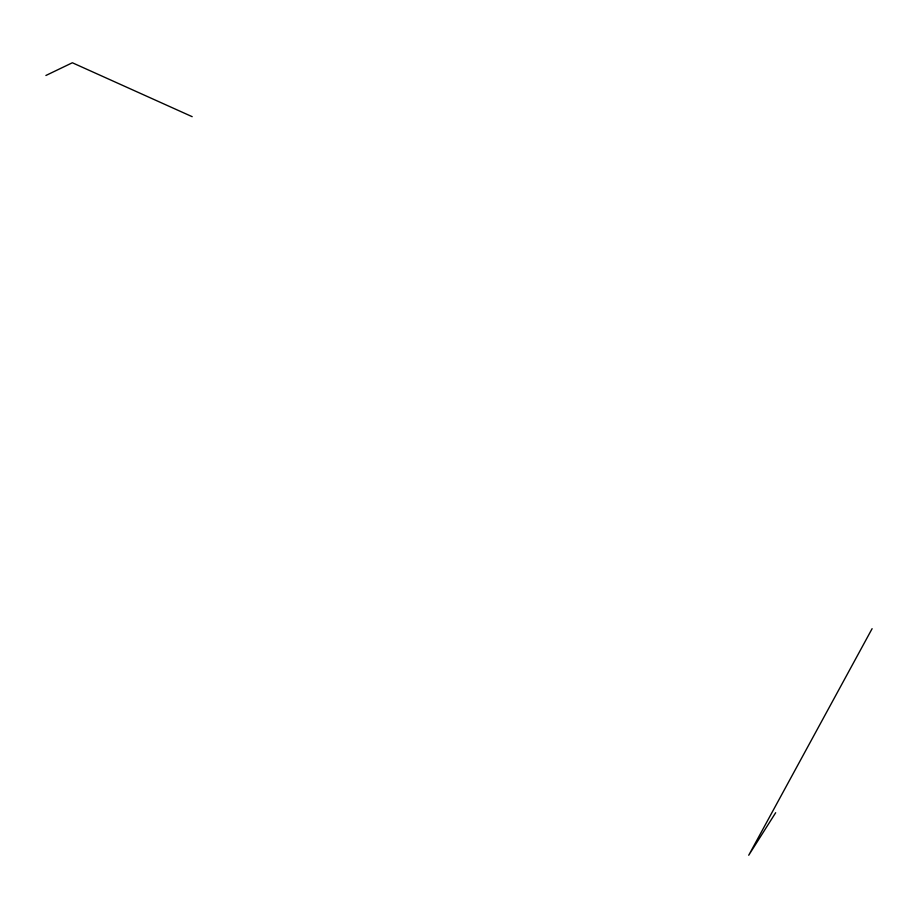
<?xml version="1.0" encoding="UTF-8"?>
<svg xmlns="http://www.w3.org/2000/svg" width="918" height="918" viewBox="0 0 918 918"><rect width="100%" height="100%" fill="white"/><g stroke="black" fill="none" stroke-linecap="round" stroke-linejoin="round"><path stroke-width="1.38" d="M872.1 628.681L748.721 855.243L775.676 812.705M45.9 75.483L72.35 62.757L192.183 116.678"/></g></svg>
